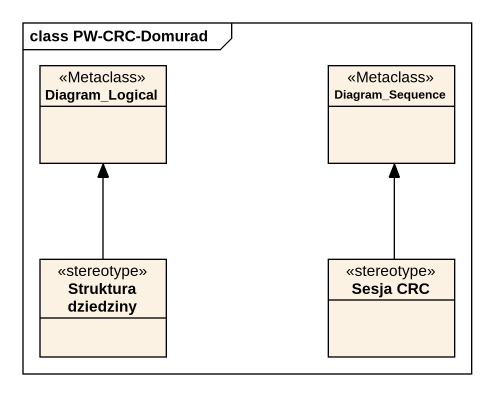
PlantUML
@startuml
mainframe class PW-CRC-Domurad
hide circle
hide empty members
class Diagram_Logical <<Metaclass>>
class Diagram_Sequence <<Metaclass>>
class "Struktura dziedziny" as Struktura_dziedziny <<stereotype>>
class "Sesja CRC" as Sesja_CRC <<stereotype>>
Struktura_dziedziny -up-> Diagram_Logical
Sesja_CRC -up-> Diagram_Sequence
@enduml
